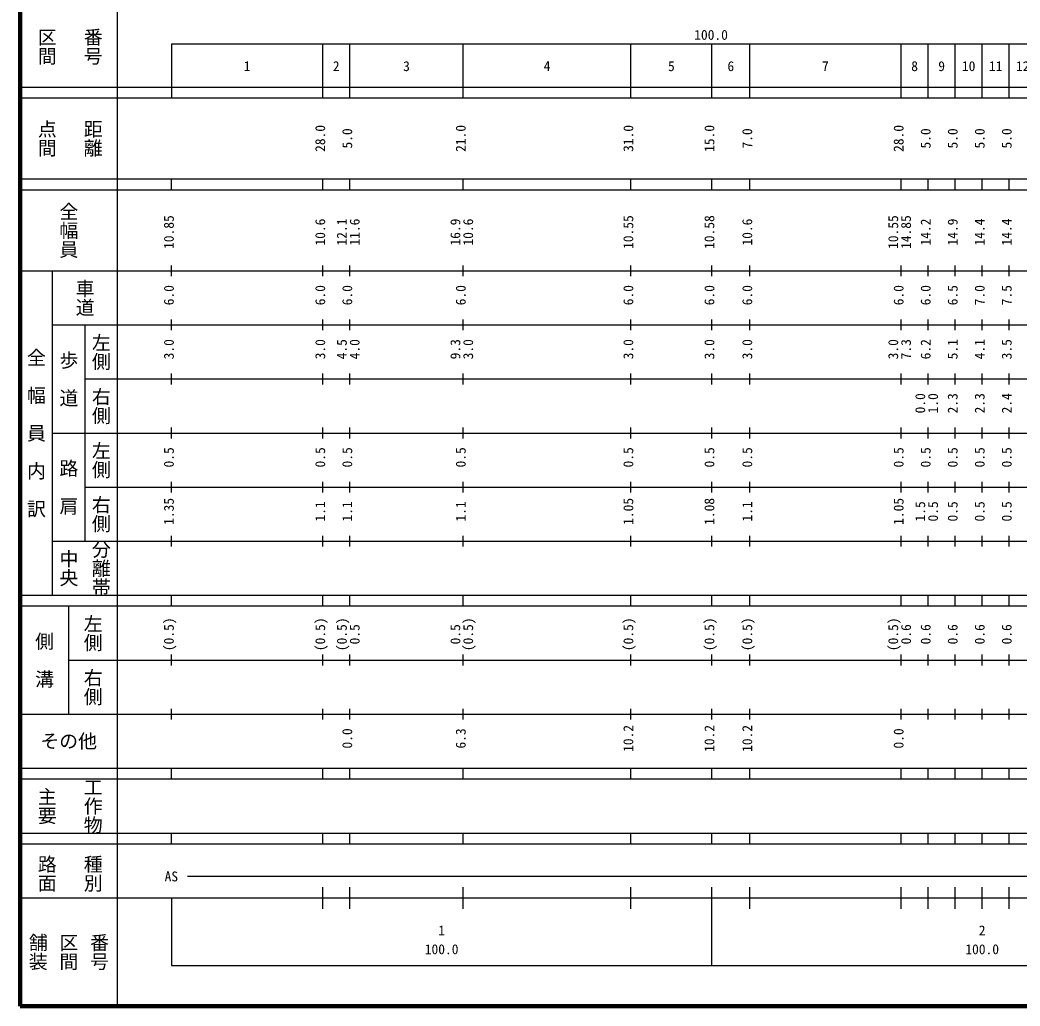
# Model space of a CAD drawing. Units: millimetres on the paper, enlarged 1000 times. Extents: x 40000 to 680000, y 20000 to 380000.
# Drawn here: x 40000 to 224998, y 20000 to 202409 of the extents above; entities that cross this region are included whole.
import ezdxf
from ezdxf.enums import TextEntityAlignment as Align

# ---------------------------------------------------------------- set-up
doc = ezdxf.new("R2010")
doc.units = ezdxf.units.MM
doc.header["$LTSCALE"] = 1000
doc.layers.add('M-TTL', color=2, linetype='Continuous', lineweight=140)
doc.layers.add('M-TTL-BAND', color=7, linetype='Continuous', lineweight=25)
doc.styles.add('@ＭＳ ゴシック', font='')
doc.styles.add('ＭＳ ゴシック', font='')
doc.styles.get('@ＭＳ ゴシック').set_extended_font_data('@MS Gothic')
doc.styles.get('ＭＳ ゴシック').set_extended_font_data('MS Gothic')

msp = doc.modelspace()

# ---------------------------------------------------------------- linework, layer by layer
at = {"layer": 'M-TTL'}
for p, q in [((40000, 380000), (40000, 20000)), ((40000, 20000), (680000, 20000))]:
    msp.add_line(p, q, dxfattribs=at)
at = {"layer": 'M-TTL-BAND'}
for p, q in [((58000, 370000), (58000, 20000)), ((68000, 198000), (579000, 198000)), ((68000, 198000), (68000, 188000)), ((96000, 188000), (96000, 198000)), ((101000, 188000), (101000, 198000)), ((122000, 188000), (122000, 198000)), ((153000, 188000), (153000, 198000)), ((168000, 188000), (168000, 198000)), ((175000, 188000), (175000, 198000)), ((203000, 188000), (203000, 198000)), ((208000, 188000), (208000, 198000)), ((213000, 188000), (213000, 198000)), ((218000, 188000), (218000, 198000)), ((223000, 188000), (223000, 198000)), ((40000, 190000), (579000, 190000)), ((40000, 188000), (579000, 188000)), ((40000, 173000), (579000, 173000)), ((68000, 171000), (68000, 173000)), ((96000, 171000), (96000, 173000)), ((101000, 171000), (101000, 173000)), ((122000, 171000), (122000, 173000)), ((153000, 171000), (153000, 173000)), ((168000, 171000), (168000, 173000)), ((175000, 171000), (175000, 173000)), ((203000, 171000), (203000, 173000)), ((208000, 171000), (208000, 173000)), ((213000, 171000), (213000, 173000)), ((218000, 171000), (218000, 173000)), ((223000, 171000), (223000, 173000)), ((40000, 171000), (579000, 171000)), ((40000, 156000), (579000, 156000)), ((46000, 96000), (46000, 156000)), ((68000, 155000), (68000, 157000)), ((96000, 155000), (96000, 157000)), ((101000, 155000), (101000, 157000)), ((122000, 155000), (122000, 157000)), ((153000, 155000), (153000, 157000)), ((168000, 155000), (168000, 157000)), ((175000, 155000), (175000, 157000)), ((203000, 155000), (203000, 157000)), ((208000, 155000), (208000, 157000)), ((213000, 155000), (213000, 157000)), ((218000, 155000), (218000, 157000)), ((223000, 155000), (223000, 157000)), ((68000, 145000), (68000, 147000)), ((96000, 145000), (96000, 147000)), ((101000, 145000), (101000, 147000)), ((122000, 145000), (122000, 147000)), ((153000, 145000), (153000, 147000)), ((168000, 145000), (168000, 147000)), ((175000, 145000), (175000, 147000)), ((203000, 145000), (203000, 147000)), ((208000, 145000), (208000, 147000)), ((213000, 145000), (213000, 147000)), ((218000, 145000), (218000, 147000)), ((223000, 145000), (223000, 147000)), ((46000, 146000), (579000, 146000)), ((52000, 146000), (52000, 106000)), ((68000, 135000), (68000, 137000)), ((96000, 135000), (96000, 137000)), ((101000, 135000), (101000, 137000)), ((122000, 135000), (122000, 137000)), ((153000, 135000), (153000, 137000)), ((168000, 135000), (168000, 137000)), ((175000, 135000), (175000, 137000)), ((203000, 135000), (203000, 137000)), ((208000, 135000), (208000, 137000)), ((213000, 135000), (213000, 137000)), ((218000, 135000), (218000, 137000)), ((223000, 135000), (223000, 137000)), ((52000, 136000), (579000, 136000)), ((46000, 126000), (579000, 126000)), ((68000, 125000), (68000, 127000)), ((96000, 125000), (96000, 127000)), ((101000, 125000), (101000, 127000)), ((122000, 125000), (122000, 127000)), ((153000, 125000), (153000, 127000)), ((168000, 125000), (168000, 127000)), ((175000, 125000), (175000, 127000)), ((203000, 125000), (203000, 127000)), ((208000, 125000), (208000, 127000)), ((213000, 125000), (213000, 127000)), ((218000, 125000), (218000, 127000)), ((223000, 125000), (223000, 127000)), ((68000, 115000), (68000, 117000)), ((96000, 115000), (96000, 117000)), ((101000, 115000), (101000, 117000)), ((122000, 115000), (122000, 117000)), ((153000, 115000), (153000, 117000)), ((168000, 115000), (168000, 117000)), ((175000, 115000), (175000, 117000)), ((203000, 115000), (203000, 117000)), ((208000, 115000), (208000, 117000)), ((213000, 115000), (213000, 117000)), ((218000, 115000), (218000, 117000)), ((223000, 115000), (223000, 117000)), ((52000, 116000), (579000, 116000)), ((46000, 106000), (579000, 106000)), ((68000, 105000), (68000, 107000)), ((96000, 105000), (96000, 107000)), ((101000, 105000), (101000, 107000)), ((122000, 105000), (122000, 107000)), ((153000, 105000), (153000, 107000)), ((168000, 105000), (168000, 107000)), ((175000, 105000), (175000, 107000)), ((203000, 105000), (203000, 107000)), ((208000, 105000), (208000, 107000)), ((213000, 105000), (213000, 107000)), ((218000, 105000), (218000, 107000)), ((223000, 105000), (223000, 107000)), ((40000, 96000), (579000, 96000)), ((68000, 94000), (68000, 96000)), ((96000, 94000), (96000, 96000)), ((101000, 94000), (101000, 96000)), ((122000, 94000), (122000, 96000)), ((153000, 94000), (153000, 96000)), ((168000, 94000), (168000, 96000)), ((175000, 94000), (175000, 96000)), ((203000, 94000), (203000, 96000)), ((208000, 94000), (208000, 96000)), ((213000, 94000), (213000, 96000)), ((218000, 94000), (218000, 96000)), ((223000, 94000), (223000, 96000)), ((40000, 94000), (579000, 94000)), ((49000, 94000), (49000, 74000)), ((49000, 84000), (579000, 84000)), ((68000, 83000), (68000, 85000)), ((96000, 83000), (96000, 85000)), ((101000, 83000), (101000, 85000)), ((122000, 83000), (122000, 85000)), ((153000, 83000), (153000, 85000)), ((168000, 83000), (168000, 85000)), ((175000, 83000), (175000, 85000)), ((203000, 83000), (203000, 85000)), ((208000, 83000), (208000, 85000)), ((213000, 83000), (213000, 85000)), ((218000, 83000), (218000, 85000)), ((223000, 83000), (223000, 85000)), ((40000, 74000), (579000, 74000)), ((68000, 73000), (68000, 75000)), ((96000, 73000), (96000, 75000)), ((101000, 73000), (101000, 75000)), ((122000, 73000), (122000, 75000)), ((153000, 73000), (153000, 75000)), ((168000, 73000), (168000, 75000)), ((175000, 73000), (175000, 75000)), ((203000, 73000), (203000, 75000)), ((208000, 73000), (208000, 75000)), ((213000, 73000), (213000, 75000)), ((218000, 73000), (218000, 75000)), ((223000, 73000), (223000, 75000)), ((40000, 64000), (579000, 64000)), ((68000, 62000), (68000, 64000)), ((96000, 62000), (96000, 64000)), ((101000, 62000), (101000, 64000)), ((122000, 62000), (122000, 64000)), ((153000, 62000), (153000, 64000)), ((168000, 62000), (168000, 64000)), ((175000, 62000), (175000, 64000)), ((203000, 62000), (203000, 64000)), ((208000, 62000), (208000, 64000)), ((213000, 62000), (213000, 64000)), ((218000, 62000), (218000, 64000)), ((223000, 62000), (223000, 64000)), ((40000, 62000), (579000, 62000)), ((40000, 52000), (579000, 52000)), ((68000, 50000), (68000, 52000)), ((96000, 50000), (96000, 52000)), ((101000, 50000), (101000, 52000)), ((122000, 50000), (122000, 52000)), ((153000, 50000), (153000, 52000)), ((168000, 50000), (168000, 52000)), ((175000, 50000), (175000, 52000)), ((203000, 50000), (203000, 52000)), ((208000, 50000), (208000, 52000)), ((213000, 50000), (213000, 52000)), ((218000, 50000), (218000, 52000)), ((223000, 50000), (223000, 52000)), ((40000, 50000), (579000, 50000)), ((71000, 44000), (565000, 44000)), ((96000, 38000), (96000, 42000)), ((101000, 38000), (101000, 42000)), ((122000, 38000), (122000, 42000)), ((153000, 38000), (153000, 42000)), ((168000, 27500), (168000, 42000)), ((175000, 38000), (175000, 42000)), ((203000, 38000), (203000, 42000)), ((208000, 38000), (208000, 42000)), ((213000, 38000), (213000, 42000)), ((218000, 38000), (218000, 42000)), ((223000, 38000), (223000, 42000)), ((40000, 40000), (579000, 40000)), ((68000, 40000), (68000, 27500)), ((68000, 27500), (579000, 27500))]:
    msp.add_line(p, q, dxfattribs=at)

# ---------------------------------------------------------------- texts
at = {"layer": 'M-TTL-BAND', "style": '@ＭＳ ゴシック'}
for s, p in [('区間', (45000, 197500)), ('番号', (53500, 197500)), ('点間', (45000, 180500)), ('距離', (53500, 180500)), ('全幅員', (49000, 163500)), ('車道', (52000, 151000)), ('左側', (55000, 141000)), ('全\u3000幅\u3000員\u3000内\u3000訳', (43000, 126000)), ('歩\u3000道', (49000, 136000)), ('右側', (55000, 131000)), ('左側', (55000, 121000)), ('路\u3000肩', (49000, 116000)), ('右側', (55000, 111000)), ('分離帯', (55000, 101000)), ('中央', (49000, 101000)), ('左側', (53500, 89000)), ('側\u3000溝', (44500, 84000)), ('右側', (53500, 79000)), ('工作物', (53500, 57000)), ('主要', (45000, 57000)), ('路面', (45000, 44500)), ('種別', (53500, 44500)), ('舗装', (43333, 30000)), ('番号', (54667, 30000)), ('区間', (49000, 30000))]:
    msp.add_text(s, height=2566, rotation=270, dxfattribs=at).set_placement(p, align=Align.MIDDLE_CENTER)
at = {"layer": 'M-TTL-BAND', "style": 'ＭＳ ゴシック'}
for s, p in [('100.0', (167844, 198195)), ('1', (82000, 192405)), ('2', (98500, 192405)), ('3', (111500, 192405)), ('4', (137500, 192405)), ('5', (160500, 192405)), ('6', (171500, 192405)), ('7', (189000, 192405)), ('8', (205500, 192405)), ('9', (210500, 192405)), ('10', (215500, 192405)), ('11', (220500, 192405)), ('12', (225500, 192405)), ('AS', (68000, 42500)), ('1', (118000, 32523)), ('2', (218000, 32523)), ('100.0', (118000, 29033)), ('100.0', (218000, 29033))]:
    msp.add_text(s, height=1833, dxfattribs=at).set_placement(p, align=Align.BOTTOM_CENTER)
for s, p in [('28.0', (97000, 180500)), ('5.0', (102000, 180500)), ('21.0', (123000, 180500)), ('31.0', (154000, 180500)), ('15.0', (169000, 180500)), ('7.0', (176000, 180500)), ('28.0', (204000, 180500)), ('5.0', (209000, 180500)), ('5.0', (214000, 180500)), ('5.0', (219000, 180500)), ('5.0', (224000, 180500)), ('10.85', (69000, 163174)), ('10.6', (97000, 163174)), ('12.1', (101000, 163174)), ('11.6', (103370, 163174)), ('16.9', (122000, 163174)), ('10.6', (124370, 163174)), ('10.55', (154000, 163174)), ('10.58', (169000, 163174)), ('10.6', (176000, 163174)), ('10.55', (203000, 163174)), ('14.85', (205370, 163174)), ('14.2', (209000, 163174)), ('14.9', (214000, 163174)), ('14.4', (219000, 163174)), ('14.4', (224000, 163174)), ('6.0', (69000, 151500)), ('6.0', (97000, 151500)), ('6.0', (102000, 151500)), ('6.0', (123000, 151500)), ('6.0', (154000, 151500)), ('6.0', (169000, 151500)), ('6.0', (176000, 151500)), ('6.0', (204000, 151500)), ('6.0', (209000, 151500)), ('6.5', (214000, 151500)), ('7.0', (219000, 151500)), ('7.5', (224000, 151500)), ('3.0', (69000, 141500)), ('3.0', (97000, 141500)), ('4.5', (101000, 141500)), ('4.0', (103370, 141500)), ('9.3', (122000, 141500)), ('3.0', (124370, 141500)), ('3.0', (154000, 141500)), ('3.0', (169000, 141500)), ('3.0', (176000, 141500)), ('3.0', (203000, 141500)), ('7.3', (205370, 141500)), ('6.2', (209000, 141500)), ('5.1', (214000, 141500)), ('4.1', (219000, 141500)), ('3.5', (224000, 141500)), ('0.0', (208000, 131500)), ('1.0', (210370, 131500)), ('2.3', (214000, 131500)), ('2.3', (219000, 131500)), ('2.4', (224000, 131500)), ('0.5', (69000, 121500)), ('0.5', (97000, 121500)), ('0.5', (102000, 121500)), ('0.5', (123000, 121500)), ('0.5', (154000, 121500)), ('0.5', (169000, 121500)), ('0.5', (176000, 121500)), ('0.5', (204000, 121500)), ('0.5', (209000, 121500)), ('0.5', (214000, 121500)), ('0.5', (219000, 121500)), ('0.5', (224000, 121500)), ('1.35', (69000, 111500)), ('1.1', (97000, 111500)), ('1.1', (102000, 111500)), ('1.1', (123000, 111500)), ('1.05', (154000, 111500)), ('1.08', (169000, 111500)), ('1.1', (176000, 111500)), ('1.05', (204000, 111500)), ('1.5', (208000, 111500)), ('0.5', (210370, 111500)), ('0.5', (214000, 111500)), ('0.5', (219000, 111500)), ('0.5', (224000, 111500)), ('(0.5)', (69000, 88764)), ('(0.5)', (97000, 88764)), ('(0.5)', (101000, 88764)), ('(0.5)', (124370, 88764)), ('(0.5)', (154000, 88764)), ('(0.5)', (169000, 88764)), ('(0.5)', (176000, 88764)), ('(0.5)', (203000, 88764)), ('0.5', (103370, 88764)), ('0.5', (122000, 88764)), ('0.6', (205370, 88764)), ('0.6', (209000, 88764)), ('0.6', (214000, 88764)), ('0.6', (219000, 88764)), ('0.6', (224000, 88764)), ('0.0', (102000, 69500)), ('6.3', (123000, 69500)), ('10.2', (154000, 69500)), ('10.2', (169000, 69500)), ('10.2', (176000, 69500)), ('0.0', (204000, 69500))]:
    msp.add_text(s, height=1833, rotation=90, dxfattribs=at).set_placement(p, align=Align.BOTTOM_CENTER)
msp.add_text('その他', height=2566, dxfattribs=at).set_placement((49000, 69000), align=Align.MIDDLE_CENTER)

doc.saveas('drawing.dxf')
